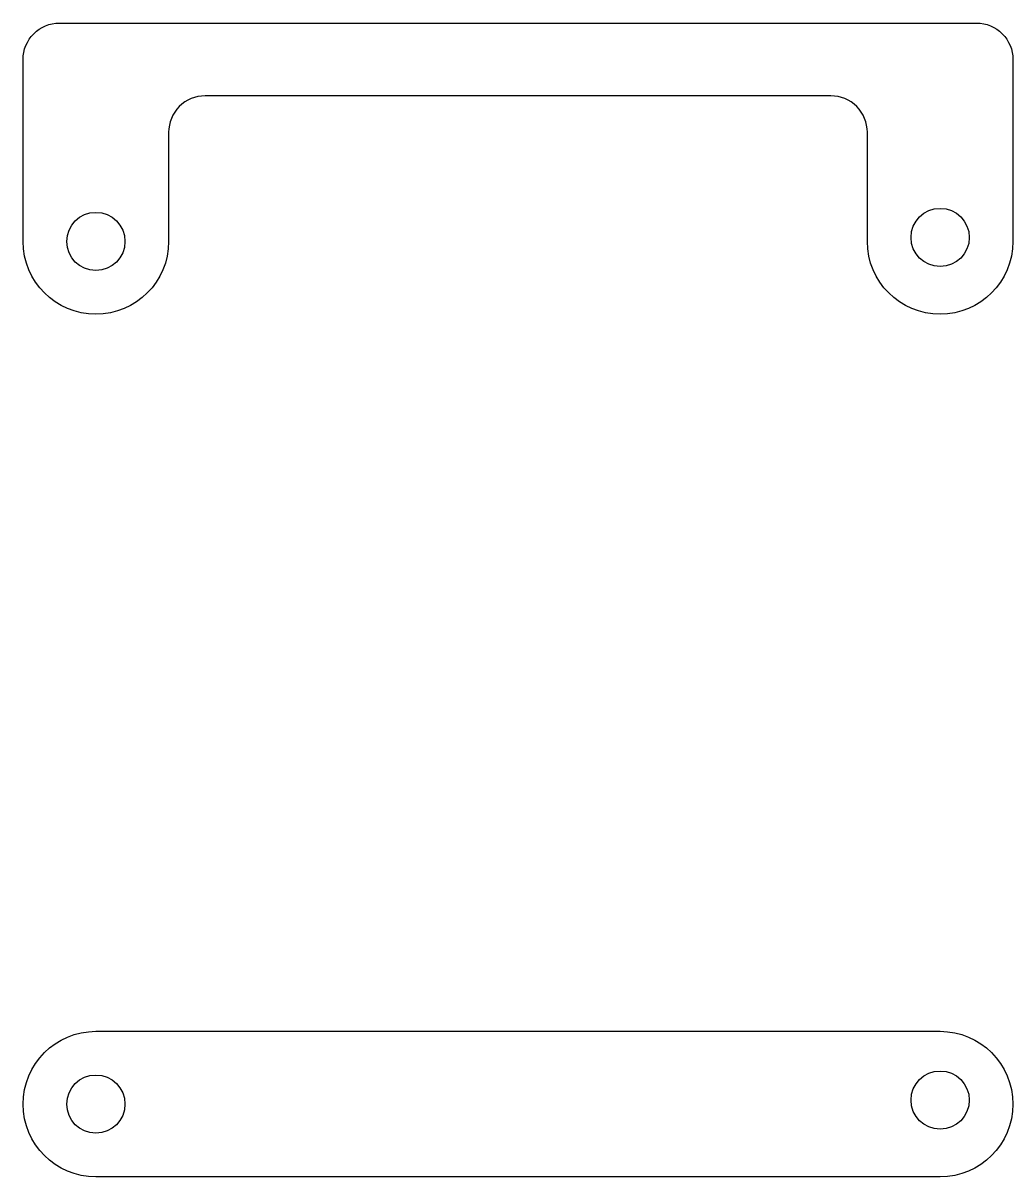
# Model space of a CAD drawing. Header units: inches. Extents: x 0 to 27.2, y 0 to 31.7.
import ezdxf

# ---------------------------------------------------------------- set-up
doc = ezdxf.new("R2010")
doc.units = ezdxf.units.IN
doc.header["$MEASUREMENT"] = 0
doc.layers.add('カバー', color=6, linetype='Continuous')

msp = doc.modelspace()

# ---------------------------------------------------------------- linework, layer by layer
at = {"layer": 'カバー'}
for points in [[(13.6, 29.7), (5, 29.7, 0.414214), (4, 28.7), (4, 25.7, -1), (0, 25.7), (0, 30.7, -0.414214), (1, 31.7), (13.6, 31.7), (26.2, 31.7, -0.414214), (27.2, 30.7), (27.2, 25.7, -1), (23.2, 25.7), (23.2, 28.7, 0.414214), (22.2, 29.7)], [(13.6, 4), (25.2, 4, -1), (25.2, 0), (13.6, 0), (2, 0, -1), (2, 4)]]:
    msp.add_lwpolyline(points, format="xyb", close=True, dxfattribs=at)
for centre in [(2, 25.7), (25.2, 25.81), (25.2, 2.11), (2, 2)]:
    msp.add_circle(centre, 0.8, dxfattribs=at)

doc.saveas('drawing.dxf')
